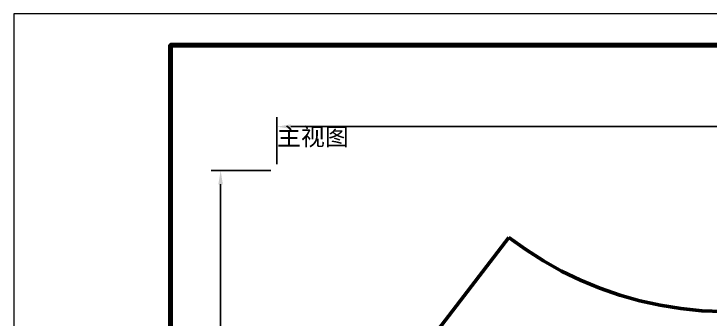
# Model space of a CAD drawing. Header units: millimetres. Extents: x 0 to 420, y 0 to 297.
# Drawn here: x 0 to 111.1, y 248.3 to 297 of the extents above; entities that cross this region are included whole.
import ezdxf

# ---------------------------------------------------------------- set-up
doc = ezdxf.new("R2010")
doc.units = ezdxf.units.MM
doc.linetypes.add('DASHED', pattern=[1.524, 1.27, -0.254])
for name, color, linetype, lineweight in [('DIM', 3, 'CONTINUOUS', 18), ('FRAME', 7, 'CONTINUOUS', 70), ('HIDDEN', 8, 'DASHED', 25), ('TEXT', 7, 'CONTINUOUS', 25), ('VISIBLE', 7, 'CONTINUOUS', 50)]:
    doc.layers.add(name, color=color, linetype=linetype, lineweight=lineweight)
doc.styles.add('CJK', font='NotoSansCJK-Regular.ttc')
doc.dimstyles.new('GB', dxfattribs={"dimtxt": 2.8, "dimasz": 2.2, "dimexe": 1.5, "dimexo": 1, "dimgap": 0.6, "dimtad": 1, "dimlfac": 100, "dimzin": 12, "dimdsep": 46, "dimtxsty": 'CJK', "dimcen": 2.5, "dimazin": 3, "dimtfac": 0.5, "dimtmove": 2, "dimatfit": 3})

msp = doc.modelspace()

# ---------------------------------------------------------------- linework, layer by layer
at = {"layer": 'FRAME', "lineweight": 18}
msp.add_lwpolyline([(0, 0), (420, 0), (420, 297), (0, 297)], close=True, dxfattribs=at)
at = {"layer": 'FRAME'}
msp.add_lwpolyline([(25, 5), (415, 5), (415, 292), (25, 292)], close=True, dxfattribs=at)
at = {"layer": 'HIDDEN'}
for points in [[(45.5438, 217.65338), (78.98812, 261.3166)], [(78.98812, 261.3166), (81.70146, 259.36083)], [(81.70146, 259.36083), (84.52394, 257.56613)], [(84.52394, 257.56613), (87.44599, 255.93857)], [(87.44599, 255.93857), (90.45773, 254.48368)], [(90.45773, 254.48368), (93.54897, 253.20636)], [(93.54897, 253.20636), (96.70924, 252.11094)], [(96.70924, 252.11094), (99.92787, 251.20113)], [(99.92787, 251.20113), (103.19395, 250.48)], [(103.19395, 250.48), (106.49643, 249.95)], [(106.49643, 249.95), (109.82415, 249.61292)], [(109.82415, 249.61292), (113.16583, 249.4699)]]:
    msp.add_lwpolyline(points, dxfattribs=at)
at = {"layer": 'VISIBLE'}
for points in [[(45.5438, 217.65338), (78.98812, 261.3166)], [(78.98812, 261.3166), (81.70146, 259.36083)], [(81.70146, 259.36083), (84.52394, 257.56613)], [(84.52394, 257.56613), (87.44599, 255.93857)], [(87.44599, 255.93857), (90.45773, 254.48368)], [(90.45773, 254.48368), (93.54897, 253.20636)], [(93.54897, 253.20636), (96.70924, 252.11094)], [(96.70924, 252.11094), (99.92787, 251.20113)], [(99.92787, 251.20113), (103.19395, 250.48)], [(103.19395, 250.48), (106.49643, 249.95)], [(106.49643, 249.95), (109.82415, 249.61292)], [(109.82415, 249.61292), (113.16583, 249.4699)]]:
    msp.add_lwpolyline(points, dxfattribs=at)

# ---------------------------------------------------------------- texts
at = {"layer": 'TEXT', "style": 'CJK'}
msp.add_text('主视图', height=2.8, dxfattribs=at).set_placement((42, 276))

# ---------------------------------------------------------------- dimensions: what is measured, and where the dimension line sits
at = {"layer": 'DIM'}
msp.add_linear_dim(base=(42, 279), p1=(42, 272), p2=(209.96812, 272), text='67.19', dimstyle='GB', dxfattribs=at).render()
msp.add_linear_dim(base=(33, 184.9652), p1=(42, 184.9652), p2=(42, 272), angle=90, text='34.81', dimstyle='GB', dxfattribs=at).render()

doc.saveas('drawing.dxf')
